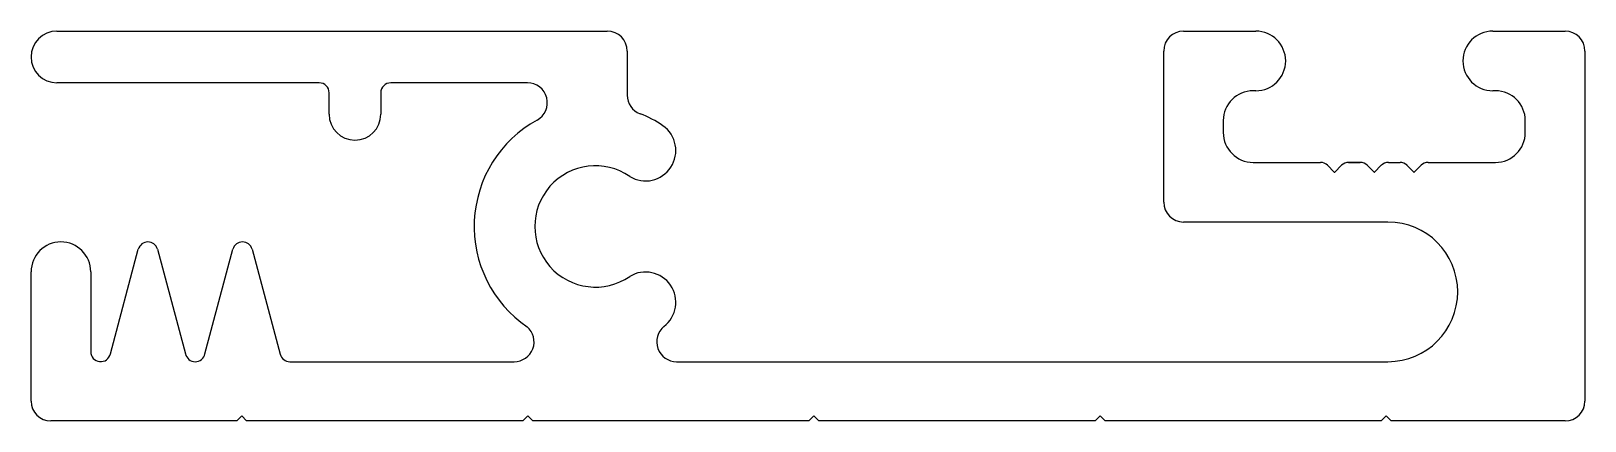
# Model space of a CAD drawing. Header units: inches. Extents: x -17.8 to 21.3, y 0 to 9.8.
import ezdxf

# ---------------------------------------------------------------- set-up
doc = ezdxf.new("R2010")
doc.units = ezdxf.units.IN
doc.header["$MEASUREMENT"] = 0

msp = doc.modelspace()

# ---------------------------------------------------------------- linework, layer by layer
at = {"color": 7}
for p, q in [((-17.136, 9.83), (-3.286, 9.83)), ((11.214, 9.83), (13.034, 9.83)), ((18.994, 9.83), (20.814, 9.83)), ((-17.786, 9.18), (-17.786, 9.18)), ((-2.786, 9.33), (-2.786, 8.222)), ((10.714, 5.53), (10.714, 9.33)), ((13.784, 9.08), (13.784, 9.08)), ((18.244, 9.08), (18.244, 9.08)), ((21.314, 9.33), (21.314, 0.53)), ((-10.536, 8.53), (-17.136, 8.53)), ((-10.286, 7.74), (-10.286, 8.28)), ((-8.986, 8.28), (-8.986, 7.74)), ((-5.295, 8.53), (-8.736, 8.53)), ((13.034, 8.33), (12.964, 8.33)), ((19.064, 8.33), (18.994, 8.33)), ((12.214, 7.58), (12.214, 7.28)), ((19.814, 7.28), (19.814, 7.58)), ((12.964, 6.53), (14.661, 6.53)), ((14.837, 6.457), (15.008, 6.286)), ((15.02, 6.286), (15.191, 6.457)), ((15.368, 6.53), (15.661, 6.53)), ((15.661, 6.53), (15.368, 6.53)), ((15.368, 6.53), (15.661, 6.53)), ((15.661, 6.53), (15.368, 6.53)), ((15.368, 6.53), (15.661, 6.53)), ((15.661, 6.53), (15.661, 6.53)), ((15.837, 6.457), (16.008, 6.286)), ((16.02, 6.286), (16.191, 6.457)), ((16.368, 6.53), (16.661, 6.53)), ((16.837, 6.457), (17.008, 6.286)), ((17.02, 6.286), (17.191, 6.457)), ((17.368, 6.53), (17.368, 6.53)), ((17.368, 6.53), (17.368, 6.53)), ((17.368, 6.53), (19.064, 6.53)), ((16.358, 5.03), (11.214, 5.03)), ((-17.036, 4.53), (-17.036, 4.53)), ((-15.791, 1.72), (-15.087, 4.345)), ((-14.604, 4.345), (-13.901, 1.72)), ((-13.411, 1.72), (-12.707, 4.345)), ((-12.224, 4.345), (-11.517, 1.704)), ((-17.786, 0.53), (-17.786, 3.78)), ((-16.286, 3.78), (-16.286, 1.769)), ((-11.275, 1.519), (-5.629, 1.519)), ((-1.543, 1.519), (16.358, 1.519)), ((-12.611, 0.03), (-17.286, 0.03)), ((-12.486, 0.155), (-12.611, 0.03)), ((-12.361, 0.03), (-12.486, 0.155)), ((-5.411, 0.03), (-12.361, 0.03)), ((-5.286, 0.155), (-5.411, 0.03)), ((-5.161, 0.03), (-5.286, 0.155)), ((1.789, 0.03), (-5.161, 0.03)), ((1.914, 0.155), (1.789, 0.03)), ((2.039, 0.03), (1.914, 0.155)), ((8.989, 0.03), (2.039, 0.03)), ((9.114, 0.155), (8.989, 0.03)), ((9.239, 0.03), (9.114, 0.155)), ((16.189, 0.03), (9.239, 0.03)), ((16.314, 0.155), (16.189, 0.03)), ((16.439, 0.03), (16.314, 0.155)), ((20.814, 0.03), (16.439, 0.03))]:
    msp.add_line(p, q, dxfattribs=at)
for centre, radius, start, end in [((-17.136, 9.18), 0.65, 90, 180), ((-3.286, 9.33), 0.5, 0, 90), ((11.214, 9.33), 0.5, 90, 180), ((13.034, 9.08), 0.75, 0, 90), ((18.994, 9.08), 0.75, 90, 180), ((20.814, 9.33), 0.5, 0, 90), ((-17.136, 9.18), 0.65, 180, 270), ((13.034, 9.08), 0.75, 270, 0), ((18.994, 9.08), 0.75, 180, 270), ((-10.536, 8.28), 0.25, 0, 90), ((-8.736, 8.28), 0.25, 90, 180), ((-5.295, 8.03), 0.5, 298.9247, 90), ((-2.286, 8.222), 0.5, 180, 249.5363), ((12.964, 7.58), 0.75, 90, 180), ((19.064, 7.58), 0.75, 0, 90), ((-9.636, 7.74), 0.65, 180, 270), ((-9.636, 7.74), 0.65, 270, 360), ((-3.586, 4.919), 3.05, 118.7612, 235.7496), ((-2.325, 6.827), 0.763, 238.6376, 54.9115), ((-3.586, 4.919), 3.05, 56.127, 68.3512), ((12.964, 7.28), 0.75, 180, 270), ((19.064, 7.28), 0.75, 270, 0), ((-3.586, 4.919), 1.525, 55.4793, 304.5207), ((14.661, 6.28), 0.25, 45, 90), ((15.014, 6.292), 0.008, 225, 315), ((15.368, 6.28), 0.25, 90, 135), ((15.661, 6.28), 0.25, 45, 90), ((16.014, 6.292), 0.008, 225, 315), ((16.368, 6.28), 0.25, 90, 135), ((16.661, 6.28), 0.25, 45, 90), ((17.014, 6.292), 0.008, 225, 315), ((17.368, 6.28), 0.25, 90, 135), ((11.214, 5.53), 0.5, 180, 270), ((16.358, 3.275), 1.756, 270, 90), ((-17.036, 3.78), 0.75, 90, 180), ((-17.036, 3.78), 0.75, 0, 90), ((-14.846, 4.28), 0.25, 15, 165), ((-12.466, 4.28), 0.25, 15, 165), ((-2.325, 3.011), 0.763, 307.4891, 121.3624), ((-5.629, 2.019), 0.5, 270, 49.273), ((-1.543, 2.019), 0.5, 129.3612, 270), ((-16.036, 1.769), 0.25, 180, 348.75), ((-13.656, 1.769), 0.25, 191.25, 348.75), ((-11.275, 1.769), 0.25, 195, 270), ((-17.286, 0.53), 0.5, 180, 270), ((20.814, 0.53), 0.5, 270, 360)]:
    msp.add_arc(centre, radius, start, end, dxfattribs=at)

doc.saveas('drawing.dxf')
